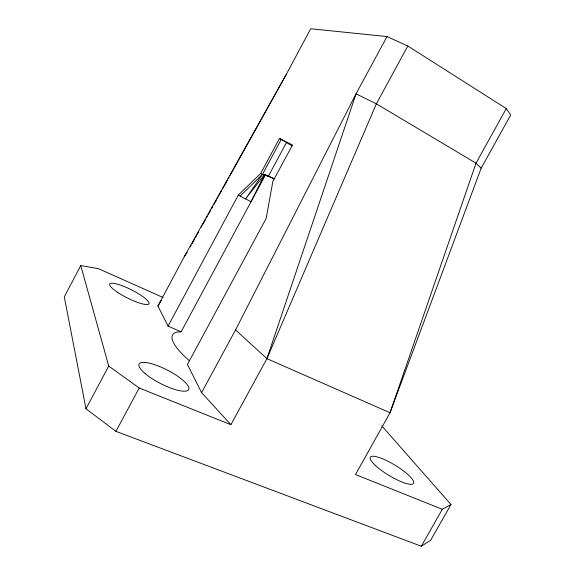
<?xml version="1.0" encoding="UTF-8"?>
<svg xmlns="http://www.w3.org/2000/svg" width="575" height="575" viewBox="0 0 575 575"><rect width="100%" height="100%" fill="white"/><g stroke="black" fill="none" stroke-linecap="round" stroke-linejoin="round"><path stroke-width="0.86" d="M163.156 297.548L98.497 268.676L80.752 265.564L108.733 366.067L139.208 388.01L230.884 424.688L266.915 358.663L356.04 93.826L387.025 36.57L407.797 46L506.273 108.574L510.708 114.921L481.16 168.18L390.03 412.749L355.508 474.555L442.304 509.285L450.973 504.512L381.836 425.946M506.273 108.574L476.021 163.171L390.03 412.749L266.915 358.663L376.373 103.838L407.797 46M286.458 142.593L268.324 176.331L264.529 174.685L251.045 201.724L238.287 195.112L168.065 326.126L181.147 331.811L265.513 174.8L268.36 176.036M230.884 424.688L201.595 392.617L235.542 329.949L356.04 93.826L376.373 103.838L476.021 163.171L481.16 168.18M80.752 265.564L64.292 296.851L85.977 408.775L115.949 431.365L421.324 546.25L430.697 540.205L450.973 504.512M85.977 408.775L108.733 366.067M168.065 326.126L157.924 306.022L184.23 256.781L286.12 74.721L310.694 28.75L387.025 36.57M115.949 431.365L139.208 388.01M238.287 195.112L260.691 173.463L279.5 138.431L292.474 145.044L272.845 181.506L266.153 218.493L187.414 364.5L201.595 392.617M274.167 178.962A87.206 2.853 28.6 0 0 271.422 177.668L264.529 174.685L245.604 198.907L262.459 174.397L281.254 139.402L279.5 138.431M190.325 246.862L191.195 245.295M192.072 243.728L194.681 239.035M195.55 237.468L196.42 235.908M197.297 234.341L198.598 231.991M201.214 227.298L202.084 225.738M202.953 224.171L205.57 219.478M206.439 217.911L207.309 216.344M208.179 214.777L210.795 210.083M211.665 208.517L212.966 206.173M213.842 204.607L216.452 199.913M217.321 198.346L218.191 196.787M219.068 195.22L221.677 190.526M222.547 188.959L227.341 180.349M228.21 178.789L229.08 177.222M229.95 175.655L286.12 74.721M421.324 546.25L442.304 509.285M157.924 306.022L161.417 300.373M184.23 256.781L187.17 252.274M240.134 196.075L262.459 174.397L264.529 174.685M181.147 331.811L176.568 332.106A89.168 20.297 28.6 0 0 189.52 360.82M260.691 173.463L262.459 174.397M281.254 139.402L289.383 144.282A87.458 0.805 28.6 0 0 292.028 145.784M235.542 329.949L266.915 358.663M269.071 176.345A90.376 2.961 28.6 0 1 273.916 178.645M117.746 292.438A21.965 4.543 26.7 0 0 148.997 303.751A21.965 4.543 26.7 0 0 121.375 285.452A21.965 4.543 26.7 0 0 117.746 292.438M375.698 465.75A25.271 5.944 31.2 0 0 412.728 484.028A25.271 5.944 31.2 0 0 387.478 461.028A25.271 5.944 31.2 0 0 375.698 465.75M145.137 373.585A27.902 7.533 27.2 0 0 187.637 390.576A27.902 7.533 27.2 0 0 158.88 366.232A27.902 7.533 27.2 0 0 145.137 373.585"/></g></svg>
